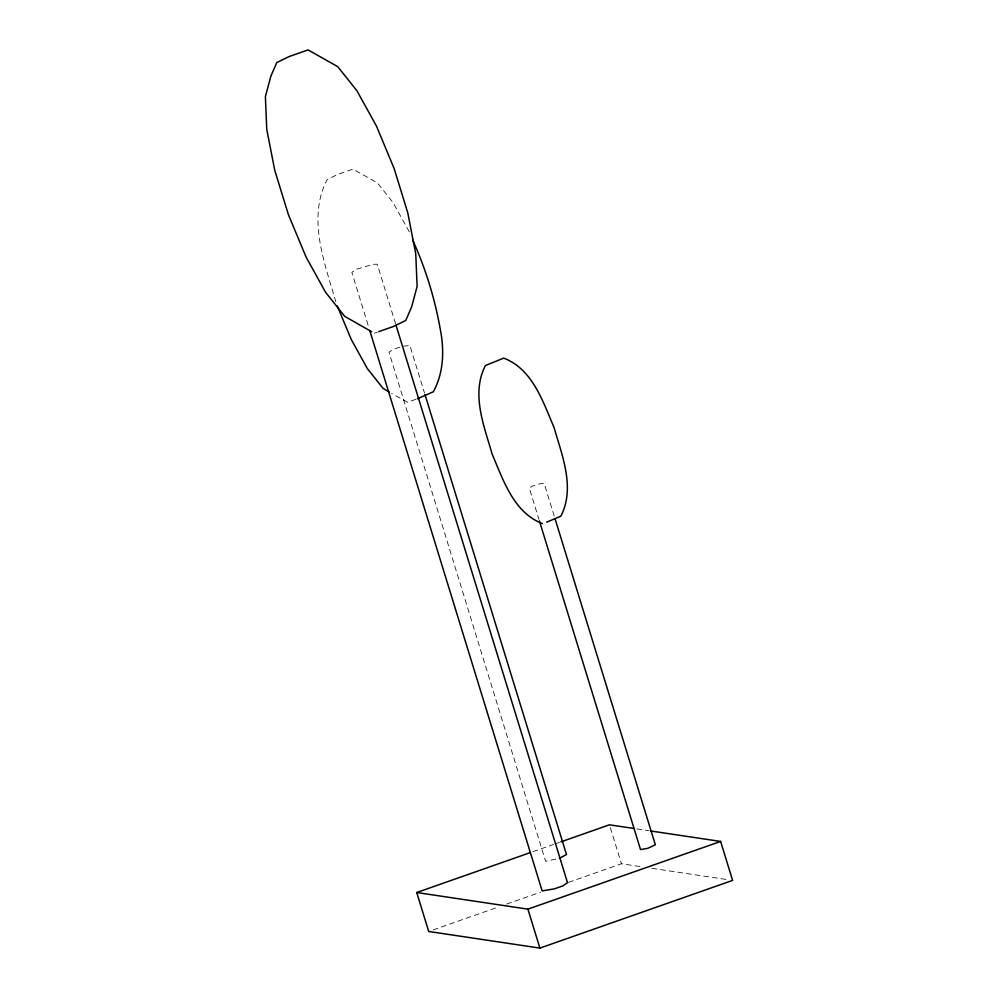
<?xml version="1.0" encoding="UTF-8"?>
<svg xmlns="http://www.w3.org/2000/svg" width="998" height="998" viewBox="0 0 998 998"><rect width="100%" height="100%" fill="white"/><g stroke="black" fill="none" stroke-linecap="round" stroke-linejoin="round"><path stroke-width="0.75" stroke-dasharray="4.99 3.74" d="M374.425 333.157L377.306 332.147M415.979 399.262L407.546 402.219L391.64 393.524M532.944 851.681L553.541 844.445M555.013 843.934L559.429 842.387M433.132 929.911L497.865 907.17M506.685 904.076L540.517 892.187M568.473 882.369L621.43 863.769L642.749 866.95M399.724 347.179L392.875 349.574L388.995 352.219L545.594 861.274L559.367 858.392M403.317 346.206L409.879 345.47L424.524 393.1M636.861 828.914L649.049 830.735M651.894 868.322L728.041 879.712M409.23 231.786L393.125 202.694L377.406 182.921L352.955 169.086L337.499 174.513L327.182 179.528C306.972 218.225 324.612 262.961 335.839 301.695M554.214 516.066L544.147 483.344L539.494 483.868L532.084 486.263L529.327 488.147L538.932 519.372M610.339 827.691L621.43 863.769M395.582 323.814L377.244 264.208L373.065 264.308L356.585 269.198L351.87 272.417L368.836 327.556"/><path stroke-width="1.5" d="M559.367 858.392L566.477 854.513L424.986 394.584M378.753 331.635L393.2 326.558L405.737 320.483L411.663 306.81L417.114 286.463L415.754 253.829L407.783 212.861L394.123 168.5L376.458 126.072L356.897 90.731L337.798 66.704L308.083 49.9L289.308 56.499L276.77 62.575L270.845 76.247L265.393 96.594L266.74 129.229L274.724 170.196L288.372 214.57L306.049 256.985L325.61 292.339L344.709 316.354L371.743 331.76M417.389 398.763L433.332 391.79C442.551 374.886 444.073 355.75 441.578 336.937C436.288 303.567 426.72 270.932 412.723 240.169M546.617 522.191L560.801 516.228C575.459 488.034 562.086 455.55 554.027 427.418C542.85 401.446 532.57 369.148 503.741 358.12L485.44 365.53C470.794 393.723 484.155 426.208 492.226 454.339C503.391 480.312 513.683 512.61 542.5 523.638M650.571 830.96L720.618 841.439L732.607 880.398L539.893 948.1L428.716 931.471L416.727 892.511L530.013 852.716M560.901 841.863L609.441 824.81L633.817 828.452M416.727 892.511L527.905 909.153L720.618 841.439M389.195 392.052L383.095 388.397L367.376 368.624L351.284 339.52L337.312 306.012M555.138 519.047L655.337 844.77L647.727 848.35L640.516 849.56L539.394 520.869M396.044 325.311L567.513 882.706L562.797 885.912L554.476 888.831L542.151 890.915L369.759 330.538M527.905 909.153L539.893 948.1"/></g></svg>
